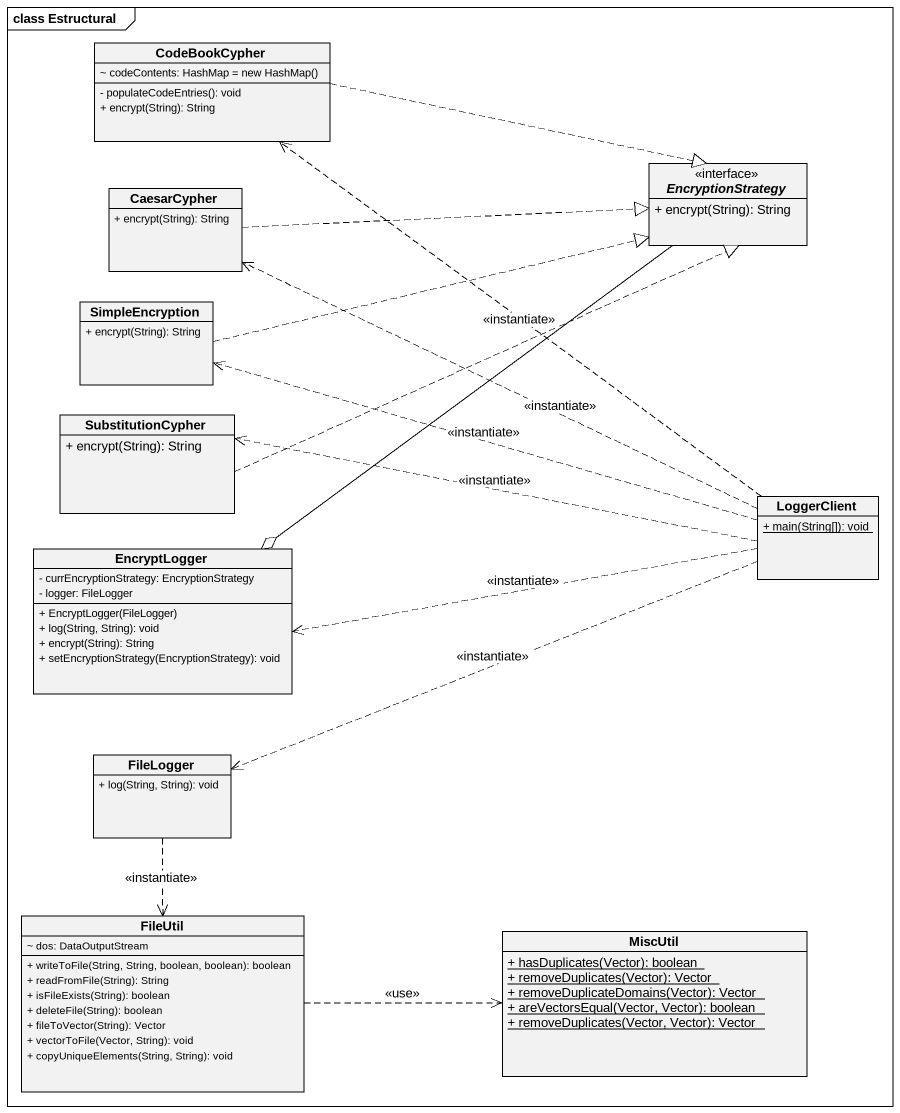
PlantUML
@startuml
mainframe class Estructural
hide circle
hide empty members
skinparam classAttributeIconSize 0
class CodeBookCypher {
  {field} ~ codeContents: HashMap = new HashMap()
  - populateCodeEntries(): void
  + encrypt(String): String
}
class CaesarCypher {
  + encrypt(String): String
}
interface EncryptionStrategy <<interface>> {
  + encrypt(String): String
}
class SimpleEncryption {
  + encrypt(String): String
}
class SubstitutionCypher {
  + encrypt(String): String
}
class LoggerClient {
  {static} + main(String[]): void
}
class EncryptLogger {
  - currEncryptionStrategy: EncryptionStrategy
  - logger: FileLogger
  + EncryptLogger(FileLogger)
  + log(String, String): void
  + encrypt(String): String
  + setEncryptionStrategy(EncryptionStrategy): void
}
class FileLogger {
  + log(String, String): void
}
class FileUtil {
  ~ dos: DataOutputStream
  + writeToFile(String, String, boolean, boolean): boolean
  + readFromFile(String): String
  + isFileExists(String): boolean
  + deleteFile(String): boolean
  + fileToVector(String): Vector
  + vectorToFile(Vector, String): void
  + copyUniqueElements(String, String): void
}
class MiscUtil {
  {static} + hasDuplicates(Vector): boolean
  {static} + removeDuplicates(Vector): Vector
  {static} + removeDuplicateDomains(Vector): Vector
  {static} + areVectorsEqual(Vector, Vector): boolean
  {static} + removeDuplicates(Vector, Vector): Vector
}
CodeBookCypher .right.|> EncryptionStrategy
CaesarCypher .right.|> EncryptionStrategy
EncryptionStrategy --o EncryptLogger
SimpleEncryption .right.|> EncryptionStrategy
SubstitutionCypher .right.|> EncryptionStrategy
LoggerClient .up.> CodeBookCypher : <<instantiate>>
LoggerClient .left.> CaesarCypher : <<instantiate>>
LoggerClient .left.> SimpleEncryption : <<instantiate>>
LoggerClient .left.> SubstitutionCypher : <<instantiate>>
LoggerClient .left.> EncryptLogger : <<instantiate>>
LoggerClient .left.> FileLogger : <<instantiate>>
FileLogger ..> FileUtil : <<instantiate>>
FileUtil .right.> MiscUtil : <<use>>
@enduml
